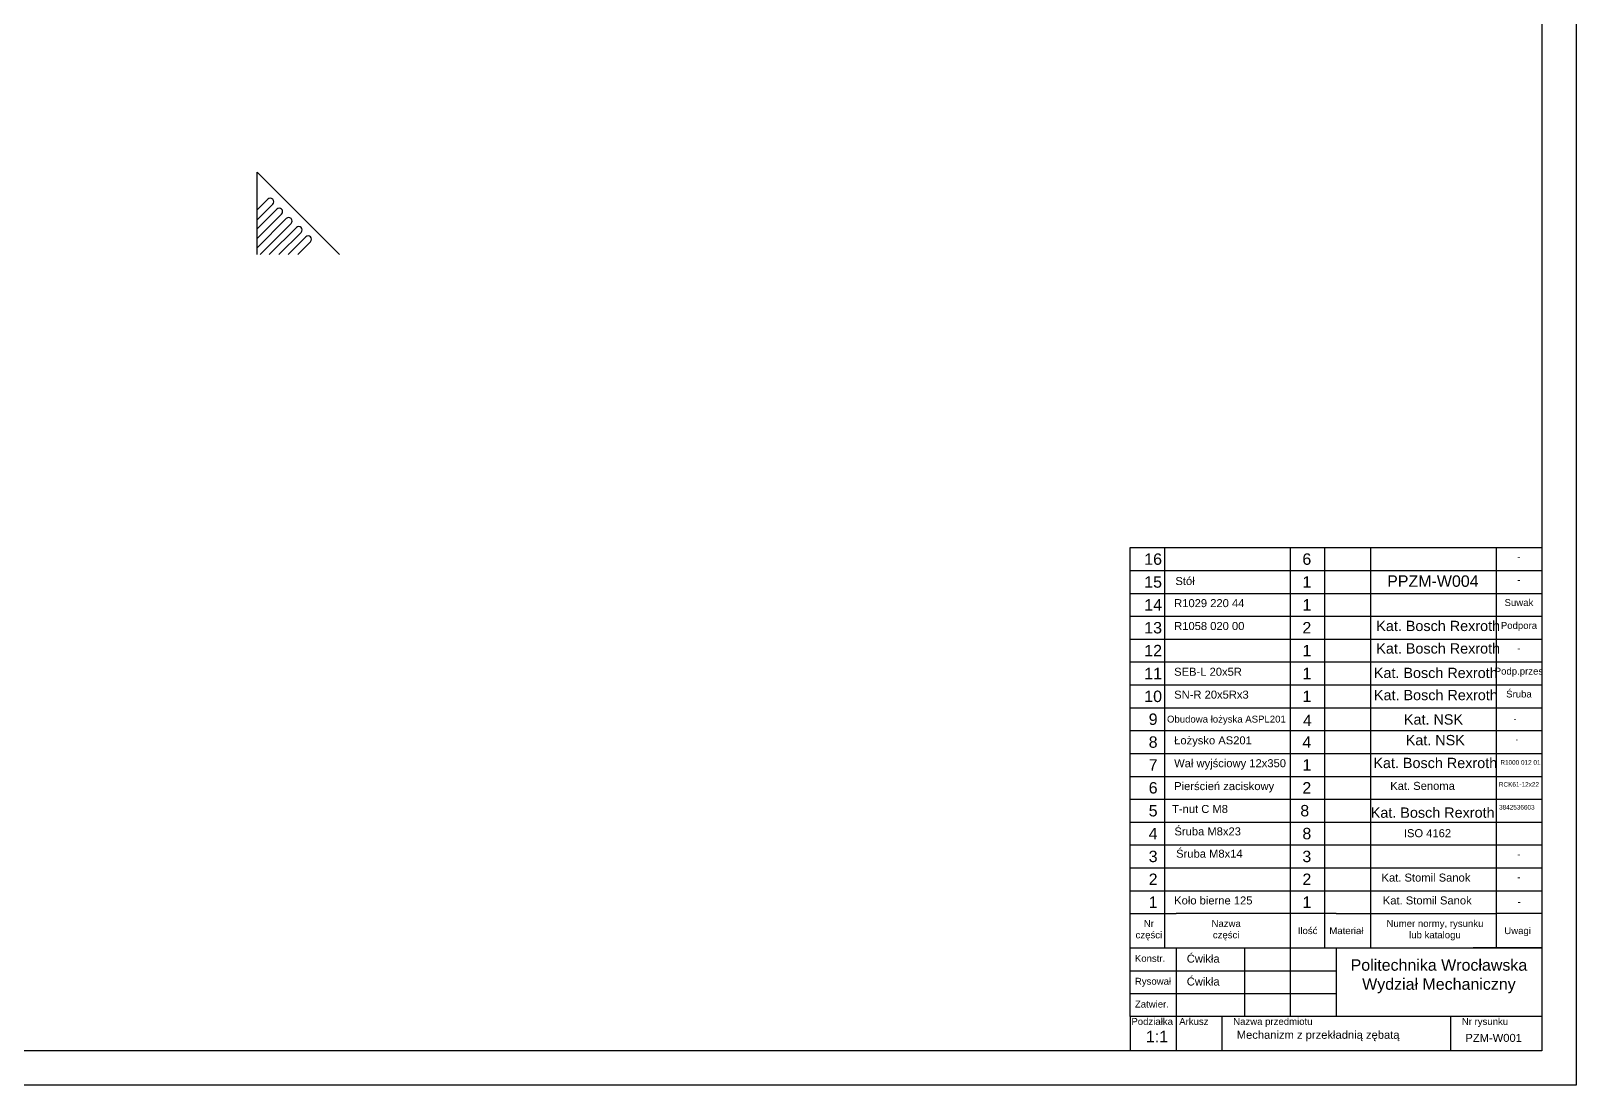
# Model space of a CAD drawing. Header units: millimetres. Extents: x 1269 to 5832, y 527 to 3540.
# Drawn here: x 2335 to 3010, y 623 to 1084 of the extents above; entities that cross this region are included whole.
import ezdxf

# ---------------------------------------------------------------- set-up
doc = ezdxf.new("R2010")
doc.units = ezdxf.units.MM
doc.layers.add('AM_6', color=7, linetype='Continuous', lineweight=50)
doc.styles.get("Standard").update_dxf_attribs({"font": 'arial.ttf'})

msp = doc.modelspace()

# ---------------------------------------------------------------- linework, layer by layer
for p, q in [((3010.475, 1463.935), (3010.475, 622.935)), ((2433.583, 986.087), (2433.583, 1022.087)), ((2433.583, 1022.087), (2469.583, 986.087)), ((2433.583, 1005.587), (2438.25, 1010.255)), ((2440.372, 1008.133), (2433.583, 1001.345)), ((2433.583, 997.367), (2442.143, 1005.927)), ((2444.264, 1003.805), (2433.583, 993.124)), ((2433.583, 989.087), (2446.311, 1001.815)), ((2448.432, 999.693), (2434.826, 986.087)), ((2438.879, 986.087), (2450.719, 997.928)), ((2452.841, 995.806), (2443.121, 986.087)), ((2447.064, 986.087), (2454.81, 993.833)), ((2456.931, 991.712), (2451.306, 986.087)), ((2815.475, 847.935), (2815.475, 857.935)), ((2815.475, 857.935), (2835.475, 857.935)), ((2830.475, 857.935), (2830.475, 847.935)), ((2835.475, 857.935), (2905.475, 857.935)), ((2885.475, 857.935), (2885.475, 847.935)), ((2900.475, 857.935), (2900.475, 847.935)), ((2905.475, 857.935), (2920.475, 857.935)), ((2920.475, 857.935), (2920.475, 847.935)), ((2920.475, 857.935), (2975.475, 857.935)), ((2975.475, 857.935), (2975.475, 847.935)), ((2975.475, 857.935), (2995.475, 857.935)), ((2815.475, 837.935), (2815.475, 847.935)), ((2815.475, 847.935), (2835.475, 847.935)), ((2830.475, 847.935), (2830.475, 837.935)), ((2835.475, 847.935), (2905.475, 847.935)), ((2885.475, 847.935), (2885.475, 837.935)), ((2900.475, 847.935), (2900.475, 837.935)), ((2905.475, 847.935), (2920.475, 847.935)), ((2920.475, 847.935), (2920.475, 837.935)), ((2920.475, 847.935), (2975.475, 847.935)), ((2975.475, 847.935), (2975.475, 837.935)), ((2975.475, 847.935), (2995.475, 847.935)), ((2815.475, 827.935), (2815.475, 837.935)), ((2815.475, 837.935), (2835.475, 837.935)), ((2830.475, 837.935), (2830.475, 827.935)), ((2835.475, 837.935), (2905.475, 837.935)), ((2885.475, 837.935), (2885.475, 827.935)), ((2900.475, 837.935), (2900.475, 827.935)), ((2905.475, 837.935), (2920.475, 837.935)), ((2920.475, 837.935), (2920.475, 827.935)), ((2920.475, 837.935), (2975.475, 837.935)), ((2975.475, 837.935), (2975.475, 827.935)), ((2975.475, 837.935), (2995.475, 837.935)), ((2815.475, 817.935), (2815.475, 827.935)), ((2815.475, 827.935), (2835.475, 827.935)), ((2830.475, 827.935), (2830.475, 817.935)), ((2835.475, 827.935), (2905.475, 827.935)), ((2885.475, 827.935), (2885.475, 817.935)), ((2900.475, 827.935), (2900.475, 817.935)), ((2905.475, 827.935), (2920.475, 827.935)), ((2920.475, 827.935), (2920.475, 817.935)), ((2920.475, 827.935), (2975.475, 827.935)), ((2975.475, 827.935), (2975.475, 817.935)), ((2975.475, 827.935), (2995.475, 827.935)), ((2815.475, 807.935), (2815.475, 817.935)), ((2815.475, 817.935), (2835.475, 817.935)), ((2830.475, 817.935), (2830.475, 807.935)), ((2835.475, 817.935), (2905.475, 817.935)), ((2885.475, 817.935), (2885.475, 807.935)), ((2900.475, 817.935), (2900.475, 807.935)), ((2905.475, 817.935), (2920.475, 817.935)), ((2920.475, 817.935), (2920.475, 807.935)), ((2920.475, 817.935), (2975.475, 817.935)), ((2975.475, 817.935), (2975.475, 807.935)), ((2975.475, 817.935), (2995.475, 817.935)), ((2815.475, 797.935), (2815.475, 807.935)), ((2815.475, 807.935), (2835.475, 807.935)), ((2830.475, 807.935), (2830.475, 797.935)), ((2835.475, 807.935), (2905.475, 807.935)), ((2885.475, 807.935), (2885.475, 797.935)), ((2900.475, 807.935), (2900.475, 797.935)), ((2905.475, 807.935), (2920.475, 807.935)), ((2920.475, 807.935), (2920.475, 797.935)), ((2920.475, 807.935), (2975.475, 807.935)), ((2975.475, 807.935), (2975.475, 797.935)), ((2975.475, 807.935), (2995.475, 807.935)), ((2815.475, 787.935), (2815.475, 797.935)), ((2815.475, 797.935), (2835.475, 797.935)), ((2830.475, 797.935), (2830.475, 787.935)), ((2835.475, 797.935), (2905.475, 797.935)), ((2885.475, 797.935), (2885.475, 787.935)), ((2900.475, 797.935), (2900.475, 787.935)), ((2905.475, 797.935), (2920.475, 797.935)), ((2920.475, 797.935), (2920.475, 787.935)), ((2920.475, 797.935), (2975.475, 797.935)), ((2975.475, 797.935), (2975.475, 787.935)), ((2975.475, 797.935), (2995.475, 797.935)), ((2815.475, 777.935), (2815.475, 787.935)), ((2815.475, 787.935), (2835.475, 787.935)), ((2830.475, 787.935), (2830.475, 777.935)), ((2835.475, 787.935), (2905.475, 787.935)), ((2885.475, 787.935), (2885.475, 777.935)), ((2900.475, 787.935), (2900.475, 777.935)), ((2905.475, 787.935), (2920.475, 787.935)), ((2920.475, 787.935), (2920.475, 777.935)), ((2920.475, 787.935), (2975.475, 787.935)), ((2975.475, 787.935), (2975.475, 777.935)), ((2975.475, 787.935), (2995.475, 787.935)), ((2815.475, 767.935), (2815.475, 777.935)), ((2815.475, 777.935), (2835.475, 777.935)), ((2830.475, 777.935), (2830.475, 767.935)), ((2835.475, 777.935), (2905.475, 777.935)), ((2885.475, 777.935), (2885.475, 767.935)), ((2900.475, 777.935), (2900.475, 767.935)), ((2905.475, 777.935), (2920.475, 777.935)), ((2920.475, 777.935), (2920.475, 767.935)), ((2920.475, 777.935), (2975.475, 777.935)), ((2975.475, 777.935), (2975.475, 767.935)), ((2975.475, 777.935), (2995.475, 777.935)), ((2815.475, 757.935), (2815.475, 767.935)), ((2815.475, 767.935), (2835.475, 767.935)), ((2830.475, 767.935), (2830.475, 757.935)), ((2835.475, 767.935), (2905.475, 767.935)), ((2885.475, 767.935), (2885.475, 757.935)), ((2900.475, 767.935), (2900.475, 757.935)), ((2905.475, 767.935), (2920.475, 767.935)), ((2920.475, 767.935), (2920.475, 757.935)), ((2920.475, 767.935), (2975.475, 767.935)), ((2975.475, 767.935), (2975.475, 757.935)), ((2975.475, 767.935), (2995.475, 767.935)), ((2815.475, 747.935), (2815.475, 757.935)), ((2815.475, 757.935), (2835.475, 757.935)), ((2830.475, 757.935), (2830.475, 747.935)), ((2835.475, 757.935), (2905.475, 757.935)), ((2885.475, 757.935), (2885.475, 747.935)), ((2900.475, 757.935), (2900.475, 747.935)), ((2905.475, 757.935), (2920.475, 757.935)), ((2920.475, 757.935), (2920.475, 747.935)), ((2920.475, 757.935), (2975.475, 757.935)), ((2975.475, 757.935), (2975.475, 747.935)), ((2975.475, 757.935), (2995.475, 757.935)), ((2815.475, 737.935), (2815.475, 747.935)), ((2815.475, 747.935), (2835.475, 747.935)), ((2830.475, 747.935), (2830.475, 737.935)), ((2835.475, 747.935), (2905.475, 747.935)), ((2885.475, 747.935), (2885.475, 737.935)), ((2900.475, 747.935), (2900.475, 737.935)), ((2905.475, 747.935), (2920.475, 747.935)), ((2920.475, 747.935), (2920.475, 737.935)), ((2920.475, 747.935), (2975.475, 747.935)), ((2975.475, 747.935), (2975.475, 737.935)), ((2975.475, 747.935), (2995.475, 747.935)), ((2815.475, 727.935), (2815.475, 737.935)), ((2815.475, 737.935), (2835.475, 737.935)), ((2830.475, 737.935), (2830.475, 727.935)), ((2835.475, 737.935), (2905.475, 737.935)), ((2885.475, 737.935), (2885.475, 727.935)), ((2900.475, 737.935), (2900.475, 727.935)), ((2905.475, 737.935), (2920.475, 737.935)), ((2920.475, 737.935), (2920.475, 727.935)), ((2920.475, 737.935), (2975.475, 737.935)), ((2975.475, 737.935), (2975.475, 727.935)), ((2975.475, 737.935), (2995.475, 737.935)), ((2815.475, 717.935), (2815.475, 727.935)), ((2815.475, 727.935), (2835.475, 727.935)), ((2830.475, 727.935), (2830.475, 717.935)), ((2835.475, 727.935), (2905.475, 727.935)), ((2885.475, 727.935), (2885.475, 717.935)), ((2900.475, 727.935), (2900.475, 717.935)), ((2905.475, 727.935), (2920.475, 727.935)), ((2920.475, 727.935), (2920.475, 717.935)), ((2920.475, 727.935), (2975.475, 727.935)), ((2975.475, 727.935), (2975.475, 717.935)), ((2975.475, 727.935), (2995.475, 727.935)), ((2815.475, 707.935), (2815.475, 717.935)), ((2815.475, 717.935), (2835.475, 717.935)), ((2830.475, 717.935), (2830.475, 707.935)), ((2835.475, 717.935), (2905.475, 717.935)), ((2885.475, 717.935), (2885.475, 707.935)), ((2900.475, 717.935), (2900.475, 707.935)), ((2905.475, 717.935), (2920.475, 717.935)), ((2920.475, 717.935), (2920.475, 707.935)), ((2920.475, 717.935), (2975.475, 717.935)), ((2975.475, 717.935), (2975.475, 707.935)), ((2975.475, 717.935), (2995.475, 717.935)), ((2815.475, 697.935), (2815.475, 707.935)), ((2815.475, 707.935), (2835.475, 707.935)), ((2830.475, 707.935), (2830.475, 697.935)), ((2835.475, 707.935), (2905.475, 707.935)), ((2885.475, 707.935), (2885.475, 697.935)), ((2900.475, 707.935), (2900.475, 697.935)), ((2905.475, 707.935), (2920.475, 707.935)), ((2920.475, 707.935), (2920.475, 697.935)), ((2920.475, 707.935), (2975.475, 707.935)), ((2975.475, 707.935), (2975.475, 697.935)), ((2975.475, 707.935), (2995.475, 707.935)), ((2815.475, 682.935), (2815.475, 697.935)), ((2815.475, 697.935), (2835.475, 697.935)), ((2830.475, 697.935), (2830.475, 682.935)), ((2905.475, 697.935), (2835.475, 697.935)), ((2885.475, 697.935), (2885.475, 682.935)), ((2900.475, 697.935), (2900.475, 682.935)), ((2905.475, 697.935), (2920.475, 697.935)), ((2920.475, 697.935), (2920.475, 682.935)), ((2920.475, 697.935), (2975.475, 697.935)), ((2995.475, 697.935), (2975.475, 697.935)), ((2975.475, 697.935), (2975.475, 682.935)), ((2995.475, 697.935), (2995.475, 697.935)), ((2815.475, 672.935), (2815.475, 682.935)), ((2815.475, 682.935), (2995.475, 682.935)), ((2815.475, 682.935), (2835.475, 682.935)), ((2835.475, 682.935), (2835.475, 672.935)), ((2835.475, 682.935), (2865.475, 682.935)), ((2865.475, 682.935), (2865.475, 672.935)), ((2865.475, 682.935), (2885.475, 682.935)), ((2885.475, 682.935), (2885.475, 672.935)), ((2885.475, 682.935), (2905.475, 682.935)), ((2905.475, 682.935), (2905.475, 672.935)), ((2905.475, 682.935), (2965.475, 682.935)), ((2995.475, 682.935), (2965.475, 682.935)), ((2815.475, 662.935), (2815.475, 672.935)), ((2815.475, 672.935), (2835.475, 672.935)), ((2835.475, 672.935), (2835.475, 662.935)), ((2835.475, 672.935), (2865.475, 672.935)), ((2865.475, 672.935), (2865.475, 662.935)), ((2865.475, 672.935), (2885.475, 672.935)), ((2885.475, 672.935), (2885.475, 662.935)), ((2885.475, 672.935), (2905.475, 672.935)), ((2905.475, 672.935), (2905.475, 662.935)), ((2815.475, 652.935), (2815.475, 662.935)), ((2815.475, 662.935), (2835.475, 662.935)), ((2835.475, 662.935), (2835.475, 652.935)), ((2835.475, 662.935), (2865.475, 662.935)), ((2865.475, 662.935), (2865.475, 652.935)), ((2865.475, 662.935), (2885.475, 662.935)), ((2885.475, 662.935), (2885.475, 652.935)), ((2885.475, 662.935), (2905.475, 662.935)), ((2905.475, 662.935), (2905.475, 652.935)), ((2995.475, 652.935), (2815.475, 652.935)), ((2815.475, 652.935), (2815.475, 637.935)), ((2835.475, 652.935), (2835.475, 637.935)), ((2855.475, 652.935), (2855.475, 637.935)), ((2955.475, 652.935), (2955.475, 637.935)), ((3010.475, 622.935), (1821.475, 622.935))]:
    msp.add_line(p, q)
msp.add_lwpolyline([(1891.475, 1448.935), (2995.475, 1448.935), (2995.475, 637.935), (1891.475, 637.935)], close=True)
for centre in [(2439.311, 1009.194), (2443.204, 1004.866), (2447.372, 1000.754), (2451.78, 996.867), (2455.871, 992.772)]:
    msp.add_arc(centre, 1.5, 315, 135)

# ---------------------------------------------------------------- texts
at = {"insert": (2977.363, 765.041), "char_height": 2, "width": 30.91161, "attachment_point": 1}
msp.add_mtext('R1000 012 01', dxfattribs=at)
at = {"layer": 'AM_6', "color": 7, "lineweight": 50, "attachment_point": 1}
for s, width, heights, insert, char_height in [('\\pxqc;16', 20, [0], (2815.475, 855.42), 5), ('\\pxqc;6', 14.46452, [5], (2885.475, 855.42), 5), ('\\pxqc;-', 20, [0], (2975.475, 855.42), 3), ('\\pxqc;15', 20, [0], (2815.475, 845.42), 5), ('\\pxql;Stół', 53.82264, [11.391], (2835.209, 845.096), 3.5), ('\\pxqc;1', 14.46452, [5], (2885.475, 845.42), 5), ('\\pxqc;PPZM-W004', 54.72259, [5.168], (2920.475, 845.808), 5), ('\\pxqc;-', 20, [0], (2975.475, 845.42), 3), ('\\pxqc;14', 20, [0], (2815.475, 835.42), 5), ('\\pxql;R1029 220 44', 64.75384, [3.552], (2834.671, 835.42), 3.5), ('\\pxqc;1', 14.46452, [5], (2885.475, 835.42), 5), ('\\pxqc;Suwak', 20, [0], (2975.475, 835.42), 3), ('\\pxqc;13', 20, [0], (2815.475, 825.42), 5), ('\\pxql;R1058 020 00', 64.75384, [3.552], (2834.671, 825.42), 3.5), ('\\pxqc;2', 14.46452, [5], (2885.475, 825.42), 5), ('\\pxqc;Kat. Bosch Rexroth', 75, [5.168], (2912.656, 825.964), 4.5), ('\\pxqc;Podpora', 20, [0], (2975.475, 825.42), 3), ('\\pxqc;12', 20, [0], (2815.475, 815.42), 5), ('\\pxqc;1', 14.46452, [5], (2885.475, 815.42), 5), ('\\pxqc;Kat. Bosch Rexroth', 75, [5.168], (2912.656, 816.111), 4.5), ('\\pxqc;-', 20, [0], (2975.475, 815.42), 3), ('\\pxqc;11', 20, [0], (2815.475, 805.42), 5), ('\\pxql;SEB-L 20x5R', 64.75384, [3.552], (2834.671, 805.42), 3.5), ('\\pxqc;1', 14.46452, [5], (2885.475, 805.42), 5), ('\\pxqc;Kat. Bosch Rexroth', 75, [5.168], (2911.591, 805.42), 4.5), ('\\pxqc;Podp.przes', 20, [0], (2975.475, 805.42), 3), ('\\pxqc;10', 20, [0], (2815.475, 795.42), 5), ('SN-R 20x5Rx3 ', 64.75384, [3.552], (2834.671, 795.42), 3.5), ('\\pxqc;1', 14.46452, [5], (2885.475, 795.42), 5), ('\\pxqc;Kat. Bosch Rexroth', 75, [5.168], (2911.643, 795.729), 4.5), ('\\pxqc;Śruba', 20, [0], (2975.475, 795.42), 3), ('\\pxqc;9', 20, [0], (2815.475, 785.42), 5), ('Obudowa łożyska ASPL201', 64.75384, [3.552], (2831.541, 784.455), 3), ('\\pxqc;4', 14.46452, [5], (2885.707, 784.91), 5), ('\\pxqc;Kat. NSK', 75, [5.168], (2910.596, 785.076), 4.5), ('\\pxqc;-', 21.82718, [0], (2972.868, 784.455), 2.5), ('\\pxqc;8', 20, [0], (2815.475, 775.42), 5), ('Łożysko AS201', 64.75384, [3.552], (2834.671, 775.42), 3.5), ('\\pxqc;4', 14.46452, [5], (2885.475, 775.42), 5), ('\\pxqc;Kat. NSK', 75, [5.168], (2911.379, 776.041), 4.5), ('\\pxqc;-', 21.82718, [0], (2973.651, 775.42), 2.5), ('\\pxqc;7', 20, [0], (2815.475, 765.42), 5), ('\\pxql;Wał wyjściowy 12x350', 64.75384, [3.552], (2834.671, 765.42), 3.5), ('\\pxqc;1', 14.46452, [5], (2885.475, 765.42), 5), ('\\pxqc;Kat. Bosch Rexroth', 75, [5.168], (2911.379, 766.041), 4.5), ('\\pxqc;6', 20, [0], (2815.475, 755.42), 5), ('\\pxql;Pierścień zaciskowy ', 64.75384, [3.552], (2834.671, 755.42), 3.5), ('\\pxqc;2', 14.46452, [5], (2885.475, 755.42), 5), ('{\\C256;Kat. Senoma}', 54.72259, [5.168], (2929.185, 755.517), 3.5), ('\\pxqc;RCK61-12x22', 20, [0], (2975.475, 755.42), 2), ('\\pxqc;5', 20, [0], (2815.475, 745.42), 5), ('\\pxql;T-nut C M8', 64.75384, [3.552], (2833.752, 745.42), 3.5), ('\\pxqc;8', 14.46452, [5], (2884.556, 745.42), 5), ('\\pxqc;Kat. Bosch Rexroth', 75, [5.168], (2910.236, 744.324), 4.5), ('\\pxqc;{\\H0.66667x;\\C256;3842536603}', 20, [5.804], (2974.556, 745.42), 3), ('\\pxqc;4', 20, [0], (2815.475, 735.42), 5), ('\\pxql;Śruba {\\C256;M8x23}', 64.75384, [3.552], (2834.796, 735.608), 3.5), ('\\pxqc;8', 14.46452, [5], (2885.475, 735.42), 5), ('{\\C256;ISO 4162}', 54.72259, [5.168], (2935.144, 734.834), 3.5), ('\\pxqc;3', 20, [0], (2815.475, 725.42), 5), ('\\pxql;Śruba {\\C256;M8x14}', 64.75384, [3.552], (2835.536, 725.878), 3.5), ('\\pxqc;3', 14.46452, [5], (2885.475, 725.42), 5), ('\\pxqc;-', 20, [0], (2975.475, 725.42), 3), ('\\pxqc;2', 20, [0], (2815.475, 715.42), 5), ('\\pxqc;2', 14.46452, [5], (2885.475, 715.42), 5), ('{\\C256;Kat. Stomil Sanok}', 54.72259, [5.168], (2925.37, 715.42), 3.5), ('\\pxqc;-', 20, [0], (2975.475, 715.42), 3), ('\\pxqc;1', 20, [0], (2815.475, 705.42), 5), ('\\pxql;Koło bierne 125', 64.75384, [3.552], (2834.671, 705.42), 3.5), ('\\pxqc;1', 14.46452, [5], (2885.475, 705.42), 5), ('{\\C256;Kat. Stomil Sanok}', 54.72259, [5.168], (2925.948, 705.426), 3.5), ('\\pxqc;-', 20, [0], (2975.53, 704.605), 3), ('\\pxqc;Politechnika Wrocławska\\PWydział Mechaniczny', 90, [0], (2905.475, 677.935), 5), ('  1:1', 85.18677, [0], (2818.439, 646.685), 5), ('Mechanizm z przekładnią zębatą', 85.18677, [0], (2862.048, 646.685), 3.5), ('PZM-W001', 85.18677, [0], (2962.048, 645.329), 3.5)]:
    msp.add_mtext_dynamic_manual_height_columns(s, width=width, gutter_width=25, heights=heights, dxfattribs=dict(at, insert=insert, char_height=char_height))
at = {"layer": 'AM_6', "attachment_point": 1}
for s, width, heights, insert, char_height in [('\\pxqc;Nr \\Pczęści', 12.10998, [9.216], (2817.555, 695.108), 3), ('\\pxqc;Nazwa \\Pczęści', 53.86916, [10.401], (2830.475, 695.108), 3), ('\\pxqc;Ilość', 10.94046, [2.997], (2887.555, 691.951), 3), ('Materiał', 17.34976, [4.842], (2902.555, 691.951), 3), ('\\pxqc;Numer normy, rysunku\\Plub katalogu', 52.35406, [10.237], (2922.555, 695.108), 3), ('\\pxqc;Uwagi', 14.6818, [3.485], (2977.555, 691.951), 3), ('Konstr.', 12.67442, [0], (2817.492, 679.832), 3), ('Ćwikła', 21.52838, [0], (2840.182, 679.973), 3.5), ('Rysował', 12.67442, [0], (2817.492, 669.832), 3), ('Ćwikła', 21.52838, [0], (2840.182, 669.973), 3.5), ('Zatwier.', 12.67442, [0], (2817.492, 659.832), 3), ('Podziałka', 44.31477, [5.119], (2815.962, 652.267), 3), ('Arkusz', 44.31477, [5.119], (2836.89, 652.267), 3), ('Nazwa przedmiotu', 44.31477, [5.119], (2860.485, 652.267), 3), ('Nr rysunku', 44.31477, [5.119], (2960.485, 652.267), 3)]:
    msp.add_mtext_dynamic_manual_height_columns(s, width=width, gutter_width=17.5, heights=heights, dxfattribs=dict(at, insert=insert, char_height=char_height))

doc.saveas('drawing.dxf')
